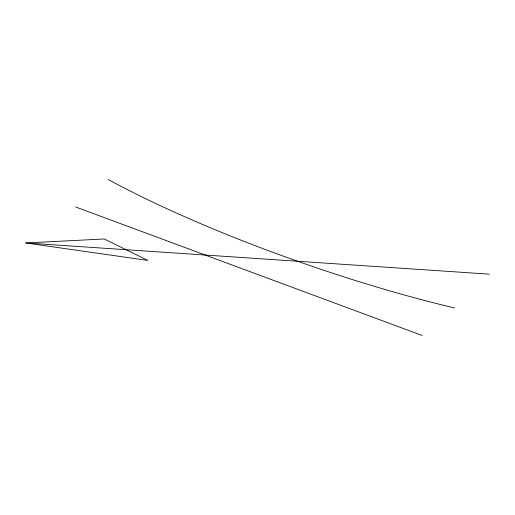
<?xml version="1.0" encoding="UTF-8"?>
<svg xmlns="http://www.w3.org/2000/svg" width="515" height="515" viewBox="0 0 515 515"><rect width="100%" height="100%" fill="white"/><g stroke="black" fill="none" stroke-linecap="round" stroke-linejoin="round"><path stroke-width="0.77" d="M25.75 242.964L104.255 238.973L147.844 260.448L25.75 242.964L489.25 274.147M75.763 207.03L422.126 335.465M454.623 307.97A319.339 58.742 19.2 0 1 108.259 179.535"/></g></svg>
